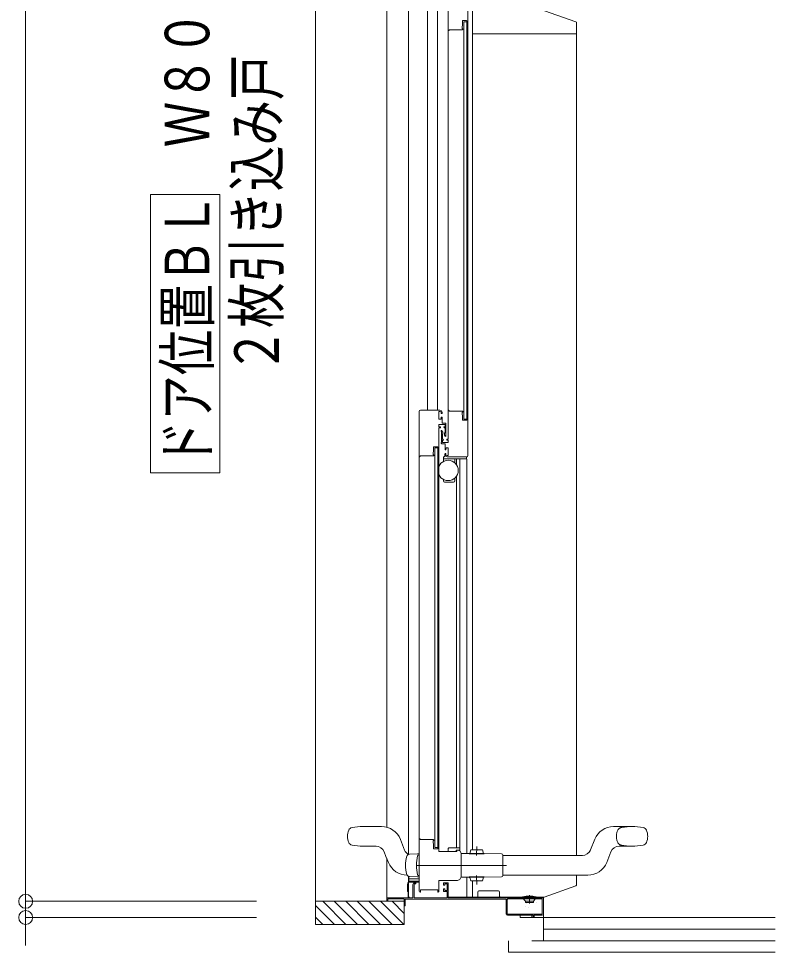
# Model space of a CAD drawing. Units: millimetres on the paper. Extents: x -305 to 305, y -152 to 152.
# Drawn here: x -205.05 to -172.43, y 8.57 to 48.84 of the extents above; entities that cross this region are included whole.
import ezdxf
from ezdxf.enums import TextEntityAlignment as Align

# ---------------------------------------------------------------- set-up
doc = ezdxf.new("R2010")
doc.units = ezdxf.units.MM
for name, pattern in [('DASHED2', [3, 2, -1]), ('LONG_CHAIN', [21, 18, -1, 1, -1]), ('LONG_DOUBLE_CHAIN', [21.8, 18, -1, 0.6, -0.6, 0.6, -1])]:
    doc.linetypes.add(name, pattern=pattern)
doc.layers.add('0-0_0', color=7, linetype='Continuous', lineweight=9)
doc.layers.add('0-1_VIEW0001', color=7, linetype='Continuous', lineweight=9)
doc.styles.add('ＭＳ ゴシック', font='')
doc.styles.get('ＭＳ ゴシック').set_extended_font_data('MS Gothic')

# ---------------------------------------------------------------- blocks, each defined once
blk = doc.blocks.new('_ORIGIN')
at = {"layer": '0-0_0'}
blk.add_line((0, 0), (-1, 0), dxfattribs=at)
blk.add_circle((0, 0), 0.5, dxfattribs=at)

msp = doc.modelspace()

# ---------------------------------------------------------------- linework, layer by layer
at = {"layer": '0-0_0'}
for p, q in [((-204.753, 11.373), (-204.753, 68.668)), ((-204.753, 11.373), (-204.753, 11.973)), ((-194.794, 10.773), (-204.753, 10.773)), ((-194.794, 10.773), (-204.753, 10.773)), ((-204.753, 10.073), (-204.753, 10.773)), ((-194.794, 10.073), (-204.753, 10.073)), ((-204.753, 9.473), (-204.753, 8.873))]:
    msp.add_line(p, q, dxfattribs=at)
at = {"layer": '0-1_VIEW0001'}
for p, q in [((-192.254, 70.248), (-192.254, 9.773)), ((-189.184, 69.073), (-189.184, 13.969)), ((-188.244, 69.073), (-188.244, 12.794)), ((-187.429, 31.948), (-187.429, 68.903)), ((-186.999, 69.003), (-186.999, 31.948)), ((-186.534, 50.282), (-186.534, 30.698)), ((-185.684, 50.073), (-185.684, 29.998)), ((-182.383, 49.182), (-181.033, 48.7)), ((-185.919, 48.743), (-185.919, 48.563)), ((-185.749, 48.753), (-185.909, 48.753)), ((-185.739, 31.528), (-185.739, 48.743)), ((-186.509, 48.323), (-186.519, 48.323)), ((-186.499, 48.353), (-186.499, 48.333)), ((-185.922, 48.363), (-186.489, 48.363)), ((-185.939, 48.5), (-185.939, 48.428)), ((-185.922, 48.544), (-185.938, 48.506)), ((-185.914, 48.403), (-185.909, 48.403)), ((-185.901, 48.385), (-185.91, 48.37)), ((-185.899, 48.393), (-185.899, 48.392)), ((-185.864, 48.703), (-185.739, 48.703)), ((-185.864, 48.703), (-185.864, 31.568)), ((-180.999, 48.653), (-180.999, 48.188)), ((-185.484, 48.188), (-185.456, 48.188)), ((-185.456, 48.188), (-182.712, 48.188)), ((-182.711, 48.188), (-180.999, 48.188)), ((-196.377, 41.249), (-199.377, 41.249)), ((-199.377, 29.249), (-199.377, 41.249)), ((-196.377, 29.249), (-196.377, 41.249)), ((-187.784, 11.213), (-187.784, 31.898)), ((-187.734, 31.948), (-186.894, 31.948)), ((-187.172, 31.948), (-187.191, 31.948)), ((-186.834, 31.818), (-186.834, 31.848)), ((-186.794, 31.848), (-186.794, 31.818)), ((-186.509, 31.948), (-186.519, 31.948)), ((-186.499, 31.918), (-186.499, 31.938)), ((-185.923, 31.908), (-186.489, 31.908)), ((-185.934, 31.908), (-185.959, 31.908)), ((-185.939, 31.771), (-185.939, 31.843)), ((-185.914, 31.868), (-185.909, 31.868)), ((-185.901, 31.887), (-185.91, 31.901)), ((-185.899, 31.878), (-185.899, 31.879)), ((-186.934, 31.573), (-186.834, 31.573)), ((-186.909, 31.573), (-186.849, 31.573)), ((-186.799, 31.808), (-186.824, 31.808)), ((-186.804, 31.808), (-186.824, 31.808)), ((-185.923, 31.727), (-185.938, 31.765)), ((-185.919, 31.528), (-185.919, 31.708)), ((-185.749, 31.518), (-185.909, 31.518)), ((-185.739, 31.568), (-185.864, 31.568)), ((-186.934, 12.938), (-186.934, 31.198)), ((-186.839, 31.058), (-186.839, 31.043)), ((-186.82, 31.073), (-186.824, 31.073)), ((-186.824, 31.024), (-186.824, 30.572)), ((-186.784, 30.713), (-186.784, 30.908)), ((-186.784, 30.568), (-186.784, 30.643)), ((-186.759, 30.698), (-186.769, 30.698)), ((-186.769, 30.658), (-186.759, 30.658)), ((-186.694, 30.89), (-186.694, 30.963)), ((-186.662, 30.831), (-186.692, 30.883)), ((-186.594, 30.688), (-186.594, 30.668)), ((-186.544, 30.698), (-186.584, 30.698)), ((-186.584, 30.658), (-186.544, 30.658)), ((-186.534, 30.648), (-186.534, 30.568)), ((-187.114, 30.328), (-186.989, 30.328)), ((-187.114, 30.328), (-187.114, 13.093)), ((-186.989, 30.378), (-186.989, 13.043)), ((-186.839, 30.553), (-186.839, 30.533)), ((-186.814, 30.508), (-186.689, 30.508)), ((-186.549, 30.553), (-186.769, 30.553)), ((-186.674, 30.493), (-186.674, 30.248)), ((-186.664, 30.238), (-186.644, 30.238)), ((-186.634, 30.248), (-186.634, 30.308)), ((-186.619, 30.323), (-186.559, 30.323)), ((-186.534, 30.298), (-186.534, 30.023)), ((-187.759, 29.948), (-187.784, 29.948)), ((-187.749, 29.978), (-187.749, 29.958)), ((-187.173, 29.988), (-187.739, 29.988)), ((-187.189, 30.125), (-187.189, 30.053)), ((-187.173, 30.169), (-187.188, 30.131)), ((-187.164, 30.028), (-187.159, 30.028)), ((-187.151, 30.01), (-187.16, 29.995)), ((-187.149, 30.018), (-187.149, 30.017)), ((-186.744, 29.878), (-186.744, 29.918)), ((-186.744, 29.878), (-186.744, 29.74)), ((-186.719, 29.943), (-186.709, 29.943)), ((-186.719, 29.853), (-185.735, 29.853)), ((-186.684, 30.073), (-186.684, 29.968)), ((-186.674, 30.078), (-186.674, 30.048)), ((-186.644, 30.088), (-186.664, 30.088)), ((-186.634, 30.048), (-186.634, 30.078)), ((-186.559, 29.998), (-186.584, 29.998)), ((-186.574, 29.948), (-185.734, 29.948)), ((-186.254, 29.685), (-186.254, 29.853)), ((-186.179, 29.605), (-186.179, 29.848)), ((-185.749, 29.878), (-185.749, 29.923)), ((-196.377, 29.249), (-199.377, 29.249)), ((-186.254, 28.903), (-186.254, 29.021)), ((-186.179, 13.073), (-186.179, 29.101)), ((-186.744, 28.967), (-186.744, 28.903)), ((-186.694, 28.853), (-186.304, 28.853)), ((-190.209, 13.998), (-189.41, 13.998)), ((-188.596, 13.445), (-188.414, 12.985)), ((-187.189, 13.296), (-187.189, 13.368)), ((-187.173, 13.252), (-187.188, 13.29)), ((-187.164, 13.393), (-187.159, 13.393)), ((-187.151, 13.412), (-187.16, 13.426)), ((-187.149, 13.403), (-187.149, 13.404)), ((-189.648, 13.148), (-190.209, 13.148)), ((-189.299, 12.911), (-189.219, 12.708)), ((-187.169, 13.053), (-187.169, 13.233)), ((-186.989, 13.043), (-187.159, 13.043)), ((-187.114, 13.093), (-186.989, 13.093)), ((-186.174, 12.923), (-186.919, 12.923)), ((-186.532, 13.048), (-186.532, 12.923)), ((-186.194, 12.983), (-186.194, 12.923)), ((-186.159, 12.958), (-186.159, 12.938)), ((-189.186, 10.773), (-189.186, 12.627)), ((-188.32, 12.713), (-188.32, 12.714)), ((-187.859, 12.823), (-188.206, 12.805)), ((-187.784, 12.823), (-187.859, 12.823)), ((-188.244, 11.849), (-188.244, 10.948)), ((-188.231, 11.845), (-188.231, 11.743)), ((-188.206, 11.841), (-187.859, 11.823)), ((-187.859, 11.823), (-187.784, 11.823)), ((-188.264, 11.596), (-188.284, 11.498)), ((-188.284, 11.493), (-188.284, 11.196)), ((-187.784, 11.596), (-188.264, 11.596)), ((-188.219, 11.643), (-187.784, 11.643)), ((-188.009, 11.498), (-188.009, 10.923)), ((-186.939, 11.643), (-186.939, 11.643)), ((-186.934, 11.213), (-186.934, 11.673)), ((-188.434, 10.873), (-189.134, 10.873)), ((-189.134, 10.873), (-189.134, 10.773)), ((-188.434, 9.773), (-188.434, 10.873)), ((-188.284, 11.196), (-188.264, 11.196)), ((-188.264, 11.196), (-188.264, 10.971)), ((-188.239, 10.946), (-188.204, 10.946)), ((-186.584, 11.198), (-186.734, 11.198)), ((-186.534, 10.946), (-184.262, 10.946)), ((-185.259, 10.946), (-185.259, 11.174)), ((-185.209, 11.223), (-184.372, 11.223)), ((-184.323, 11.008), (-184.323, 11.173)), ((-184.282, 10.958), (-182.399, 10.958)), ((-183.974, 10.873), (-182.494, 10.873)), ((-183.334, 10.923), (-183.334, 10.943)), ((-183.252, 10.908), (-183.252, 10.889)), ((-182.817, 10.908), (-182.817, 10.889)), ((-182.734, 10.961), (-182.734, 10.948)), ((-182.734, 10.923), (-182.734, 10.943)), ((-182.434, 9.073), (-182.434, 10.958)), ((-182.434, 10.958), (-182.434, 10.223)), ((-192.254, 10.773), (-188.434, 10.773)), ((-192.254, 10.588), (-191.439, 9.773)), ((-191.944, 10.773), (-190.944, 9.773)), ((-191.449, 10.773), (-190.449, 9.773)), ((-190.954, 10.773), (-189.954, 9.773)), ((-190.454, 10.773), (-189.454, 9.773)), ((-189.954, 10.773), (-188.954, 9.773)), ((-189.454, 10.773), (-188.454, 9.773)), ((-189.149, 10.773), (-189.169, 10.773)), ((-188.954, 10.773), (-188.434, 10.253)), ((-188.434, 10.588), (-188.434, 10.858)), ((-183.989, 10.233), (-183.989, 10.858)), ((-183.209, 10.773), (-183.269, 10.852)), ((-183.209, 10.773), (-182.859, 10.773)), ((-183.209, 10.723), (-183.209, 10.773)), ((-182.859, 10.723), (-183.209, 10.723)), ((-182.859, 10.773), (-182.8, 10.852)), ((-182.859, 10.723), (-182.859, 10.773)), ((-182.479, 10.858), (-182.479, 10.233)), ((-192.254, 10.093), (-191.934, 9.773)), ((-182.874, 10.173), (-183.984, 10.173)), ((-182.494, 10.218), (-183.974, 10.218)), ((-183.434, 10.173), (-183.434, 10.073)), ((-183.434, 10.073), (-183.434, 10.173)), ((-183.034, 10.073), (-183.434, 10.073)), ((-183.434, 10.073), (-172.434, 10.073)), ((-182.934, 10.073), (-182.934, 10.173)), ((-182.834, 10.173), (-182.834, 10.098)), ((-182.484, 10.173), (-182.834, 10.173)), ((-192.254, 9.773), (-188.434, 9.773)), ((-182.434, 9.573), (-172.434, 9.573)), ((-182.434, 9.073), (-182.934, 9.073)), ((-172.434, 9.073), (-182.434, 9.073)), ((-182.434, 9.073), (-172.434, 9.073))]:
    msp.add_line(p, q, dxfattribs=at)
at = {"layer": '0-1_VIEW0001', "color": 5}
for p, q in [((-185.484, 12.995), (-185.484, 49.188)), ((-181.009, 12.749), (-181.009, 48.188)), ((-186.039, 29.848), (-186.039, 13.068)), ((-185.735, 29.848), (-185.735, 12.837)), ((-178.609, 13.999), (-179.408, 13.999)), ((-180.404, 12.986), (-180.222, 13.446)), ((-186.054, 13.073), (-186.509, 13.073)), ((-186.194, 12.983), (-186.134, 12.983)), ((-186.134, 12.973), (-186.144, 12.973)), ((-186.032, 13.048), (-186.032, 12.946)), ((-185.609, 12.841), (-185.558, 12.995)), ((-185.058, 12.991), (-185.558, 12.995)), ((-185.009, 12.835), (-185.058, 12.991)), ((-179.701, 12.452), (-179.519, 12.912)), ((-178.609, 13.149), (-179.17, 13.149)), ((-189.219, 12.709), (-189.117, 12.452)), ((-185.984, 12.839), (-185.634, 12.836)), ((-185.984, 11.823), (-185.984, 12.824)), ((-185.634, 12.841), (-185.634, 12.825)), ((-185.634, 12.841), (-184.984, 12.835)), ((-185.634, 12.825), (-184.984, 12.82)), ((-184.984, 12.835), (-184.984, 12.82)), ((-184.984, 12.83), (-184.234, 12.824)), ((-184.184, 12.774), (-184.184, 11.874)), ((-184.184, 12.749), (-180.753, 12.749)), ((-185.984, 11.825), (-185.984, 11.823)), ((-185.627, 11.812), (-185.984, 11.808)), ((-185.735, 11.811), (-185.735, 10.946)), ((-185.627, 11.822), (-184.992, 11.827)), ((-185.626, 11.807), (-185.627, 11.822)), ((-185.626, 11.807), (-184.992, 11.812)), ((-185.609, 11.807), (-185.558, 11.652)), ((-185.009, 11.812), (-185.058, 11.656)), ((-184.992, 11.827), (-184.992, 11.812)), ((-184.234, 11.824), (-184.992, 11.817)), ((-184.184, 11.899), (-180.515, 11.899)), ((-180.999, 11.493), (-180.999, 11.899)), ((-186.934, 11.673), (-186.134, 11.673)), ((-185.058, 11.656), (-185.558, 11.652)), ((-185.484, 10.946), (-185.484, 11.653)), ((-182.399, 10.958), (-181.033, 11.446))]:
    msp.add_line(p, q, dxfattribs=at)
at = {"layer": '0-1_VIEW0001', "color": 5, "linetype": 'LONG_CHAIN'}
for p, q in [((-185.31, 12.755), (-185.306, 13.143)), ((-187.915, 12.324), (-184.196, 12.324)), ((-187.915, 12.324), (-184.023, 12.324)), ((-187.915, 12.324), (-184.196, 12.324)), ((-187.915, 12.324), (-184.023, 12.324)), ((-185.31, 11.893), (-185.306, 11.504))]:
    msp.add_line(p, q, dxfattribs=at)
at = {"layer": '0-1_VIEW0001', "linetype": 'LONG_DOUBLE_CHAIN'}
for p, q in [((-183.034, 11.043), (-183.034, 10.675)), ((-183.934, 9.073), (-183.934, 8.573)), ((-172.434, 8.573), (-183.934, 8.573))]:
    msp.add_line(p, q, dxfattribs=at)
at = {"layer": '0-1_VIEW0001', "color": 2}
for p, q in [((-183.202, 10.534), (-183.202, 10.535)), ((-183.153, 10.672), (-183.153, 10.672)), ((-183.071, 10.502), (-183.071, 10.503)), ((-182.711, 10.717), (-182.711, 10.717))]:
    msp.add_line(p, q, dxfattribs=at)
at = {"layer": '0-1_VIEW0001'}
for points in [[(-180.999, 48.413), (-180.999, 48.412), (-181, 48.41), (-181, 48.409)], [(-187.784, 31.898), (-187.769, 31.933), (-187.734, 31.948)], [(-186.884, 31.898), (-186.934, 31.898), (-186.934, 31.573)], [(-186.894, 31.948), (-186.823, 31.919), (-186.794, 31.848)], [(-186.834, 31.848), (-186.849, 31.883), (-186.884, 31.898)], [(-186.824, 31.808), (-186.831, 31.811), (-186.834, 31.818)], [(-186.794, 31.818), (-186.797, 31.811), (-186.804, 31.808)], [(-186.519, 31.948), (-186.53, 31.944), (-186.534, 31.933)], [(-186.499, 31.938), (-186.502, 31.945), (-186.509, 31.948)], [(-186.489, 31.908), (-186.496, 31.911), (-186.499, 31.918)], [(-185.939, 31.843), (-185.932, 31.861), (-185.914, 31.868)], [(-185.91, 31.901), (-185.915, 31.906), (-185.923, 31.908)], [(-185.909, 31.868), (-185.902, 31.871), (-185.899, 31.878)], [(-185.899, 31.879), (-185.9, 31.883), (-185.901, 31.887)], [(-186.834, 31.573), (-186.834, 31.658), (-186.794, 31.658), (-186.794, 31.388), (-186.634, 31.388), (-186.634, 30.838)], [(-185.938, 31.765), (-185.939, 31.768), (-185.939, 31.771)], [(-185.919, 31.708), (-185.92, 31.718), (-185.923, 31.727)], [(-185.909, 31.518), (-185.916, 31.521), (-185.919, 31.528)], [(-185.739, 31.528), (-185.742, 31.521), (-185.749, 31.518)], [(-186.709, 31.238), (-186.674, 31.238), (-186.674, 31.343), (-186.934, 31.343), (-186.934, 31.238), (-186.874, 31.238), (-186.874, 31.198), (-186.934, 31.198)], [(-186.824, 31.073), (-186.835, 31.069), (-186.839, 31.058)], [(-186.839, 31.043), (-186.837, 31.037), (-186.832, 31.033), (-186.826, 31.03), (-186.824, 31.024)], [(-186.807, 31.066), (-186.813, 31.071), (-186.82, 31.073)], [(-186.774, 30.93), (-186.774, 31.008), (-186.807, 31.066)], [(-186.709, 31.198), (-186.729, 31.218), (-186.709, 31.238)], [(-186.674, 30.983), (-186.674, 31.198), (-186.709, 31.198)], [(-186.784, 30.908), (-186.783, 30.914), (-186.779, 30.919), (-186.775, 30.924), (-186.774, 30.93)], [(-186.769, 30.698), (-186.78, 30.702), (-186.784, 30.713)], [(-186.784, 30.643), (-186.78, 30.654), (-186.769, 30.658)], [(-186.759, 30.658), (-186.739, 30.678), (-186.759, 30.698)], [(-186.694, 30.963), (-186.691, 30.97), (-186.684, 30.973), (-186.677, 30.976), (-186.674, 30.983)], [(-186.692, 30.883), (-186.694, 30.886), (-186.694, 30.89)], [(-186.634, 30.838), (-186.645, 30.824), (-186.662, 30.831)], [(-186.584, 30.698), (-186.591, 30.695), (-186.594, 30.688)], [(-186.594, 30.668), (-186.591, 30.661), (-186.584, 30.658)], [(-186.534, 30.708), (-186.537, 30.701), (-186.544, 30.698)], [(-186.544, 30.658), (-186.537, 30.655), (-186.534, 30.648)], [(-186.989, 30.378), (-187.169, 30.378), (-187.169, 30.188)], [(-186.832, 30.563), (-186.837, 30.559), (-186.839, 30.553)], [(-186.839, 30.533), (-186.832, 30.515), (-186.814, 30.508)], [(-186.824, 30.572), (-186.826, 30.566), (-186.832, 30.563)], [(-186.769, 30.553), (-186.78, 30.557), (-186.784, 30.568)], [(-186.689, 30.508), (-186.678, 30.504), (-186.674, 30.493)], [(-186.674, 30.248), (-186.671, 30.241), (-186.664, 30.238)], [(-186.644, 30.238), (-186.637, 30.241), (-186.634, 30.248)], [(-186.634, 30.308), (-186.63, 30.319), (-186.619, 30.323)], [(-186.559, 30.323), (-186.541, 30.316), (-186.534, 30.298)], [(-186.534, 30.568), (-186.538, 30.557), (-186.549, 30.553)], [(-187.749, 29.958), (-187.752, 29.951), (-187.759, 29.948)], [(-187.739, 29.988), (-187.746, 29.985), (-187.749, 29.978)], [(-187.188, 30.131), (-187.189, 30.128), (-187.189, 30.125)], [(-187.189, 30.053), (-187.182, 30.035), (-187.164, 30.028)], [(-187.169, 30.188), (-187.17, 30.178), (-187.173, 30.169)], [(-187.16, 29.995), (-187.165, 29.99), (-187.173, 29.988)], [(-187.159, 30.028), (-187.152, 30.025), (-187.149, 30.018)], [(-187.149, 30.017), (-187.15, 30.013), (-187.151, 30.01)], [(-186.664, 30.088), (-186.671, 30.085), (-186.674, 30.078)], [(-186.674, 30.048), (-186.645, 29.977), (-186.574, 29.948)], [(-186.634, 30.078), (-186.637, 30.085), (-186.644, 30.088)], [(-186.584, 29.998), (-186.619, 30.013), (-186.634, 30.048)], [(-186.534, 30.023), (-186.541, 30.005), (-186.559, 29.998)], [(-185.734, 29.948), (-185.699, 29.963), (-185.684, 29.998)], [(-187.173, 13.433), (-187.749, 13.433), (-187.749, 13.473), (-187.784, 13.473)], [(-187.189, 13.368), (-187.182, 13.386), (-187.164, 13.393)], [(-187.188, 13.29), (-187.189, 13.293), (-187.189, 13.296)], [(-187.16, 13.426), (-187.165, 13.431), (-187.173, 13.433)], [(-187.159, 13.393), (-187.152, 13.396), (-187.149, 13.403)], [(-187.149, 13.404), (-187.15, 13.408), (-187.151, 13.412)], [(-187.169, 13.233), (-187.17, 13.243), (-187.173, 13.252)], [(-187.159, 13.043), (-187.166, 13.046), (-187.169, 13.053)], [(-186.919, 12.923), (-186.93, 12.927), (-186.934, 12.938)], [(-186.159, 12.938), (-186.163, 12.927), (-186.174, 12.923)], [(-187.784, 11.743), (-188.234, 11.743), (-188.234, 11.658)], [(-189.186, 10.923), (-188.059, 10.923), (-188.059, 11.498)], [(-188.059, 11.498), (-188.037, 11.551), (-187.984, 11.573)], [(-187.984, 11.523), (-188.002, 11.516), (-188.009, 11.498)], [(-187.984, 11.573), (-187.934, 11.573), (-187.934, 11.523), (-187.984, 11.523)], [(-186.734, 11.198), (-186.734, 11.318), (-186.684, 11.318), (-186.684, 11.243), (-186.584, 11.243), (-186.584, 11.528), (-186.684, 11.528), (-186.684, 11.468), (-186.734, 11.468), (-186.734, 11.573), (-186.534, 11.573), (-186.534, 10.923), (-182.434, 10.923)], [(-188.009, 10.923), (-186.584, 10.923), (-186.584, 11.198)], [(-187.784, 11.213), (-187.772, 11.185), (-187.744, 11.173), (-187.737, 11.176), (-187.734, 11.183)], [(-187.734, 11.183), (-187.734, 11.273), (-186.984, 11.273), (-186.984, 11.183)], [(-186.984, 11.183), (-186.981, 11.176), (-186.974, 11.173), (-186.946, 11.185), (-186.934, 11.213)], [(-184.323, 11.008), (-184.323, 11.006), (-184.322, 10.999), (-184.32, 10.987), (-184.314, 10.975), (-184.305, 10.966), (-184.295, 10.959), (-184.286, 10.959), (-184.282, 10.958)], [(-184.034, 10.223), (-184.034, 10.868), (-188.394, 10.868), (-188.394, 10.573), (-188.434, 10.573)], [(-183.984, 10.173), (-184.019, 10.188), (-184.034, 10.223)], [(-182.834, 10.098), (-182.874, 10.098), (-182.874, 10.173)], [(-182.434, 10.223), (-182.449, 10.188), (-182.484, 10.173)]]:
    msp.add_lwpolyline(points, dxfattribs=at)
at = {"layer": '0-1_VIEW0001', "color": 5}
for points in [[(-186.144, 12.973), (-186.155, 12.969), (-186.159, 12.958)], [(-186.134, 11.673), (-186.028, 11.717), (-185.984, 11.823)]]:
    msp.add_lwpolyline(points, dxfattribs=at)
at = {"layer": '0-1_VIEW0001'}
msp.add_circle((-186.539, 29.353), 0.438, dxfattribs=at)
for centre, radius, start, end in [((-185.909, 48.743), 0.01, 90, 180), ((-185.749, 48.743), 0.01, 0, 90), ((-186.519, 48.338), 0.015, 180, 270), ((-186.509, 48.333), 0.01, 270, 0), ((-186.489, 48.353), 0.01, 90, 180), ((-185.924, 48.5), 0.015, 158.1986, 180), ((-185.914, 48.428), 0.025, 180, 270), ((-185.969, 48.563), 0.05, 338.1986, 0), ((-185.922, 48.378), 0.015, 270, 329.0362), ((-185.909, 48.393), 0.01, 0, 90), ((-185.914, 48.392), 0.015, 329.0362, 0), ((-181.049, 48.653), 0.05, 0, 70.3462), ((-186.719, 29.918), 0.025, 90, 180), ((-186.719, 29.878), 0.025, 180, 270), ((-186.709, 29.968), 0.025, 270, 0), ((-185.774, 29.878), 0.025, 270, 0), ((-185.734, 29.923), 0.015, 90, 180), ((-186.694, 28.903), 0.05, 180, 270), ((-186.304, 28.903), 0.05, 270, 0), ((-190.259, 13.573), 0.625, 154.66, 205.34), ((-190.643, 13.755), 0.2, 101.3412, 154.66), ((-190.209, 11.591), 2.408, 90, 101.3412), ((-189.41, 13.123), 0.875, 21.6036, 90), ((-190.643, 13.391), 0.2, 205.34, 258.6588), ((-190.209, 15.556), 2.408, 258.6588, 270), ((-189.648, 12.773), 0.375, 21.6036, 90), ((-188.065, 13.123), 0.375, 201.6036, 240.896), ((-186.507, 13.048), 0.025, 90, 180), ((-186.507, 13.048), 0.025, 90, 180), ((-186.954, 12.323), 1.421, 164.0189, 195.983), ((-188.2, 12.68), 0.125, 93.001, 164.0572), ((-188.2, 11.966), 0.125, 195.9462, 266.9989), ((-188.259, 11.493), 0.025, 168.6901, 180), ((-188.219, 11.658), 0.015, 180, 270), ((-188.239, 10.971), 0.025, 180, 270), ((-185.209, 11.173), 0.05, 90, 180), ((-184.373, 11.173), 0.05, 0, 90), ((-183.974, 10.858), 0.015, 90, 180), ((-183.309, 10.943), 0.025, 102.424, 180), ((-183.034, 9.695), 1.303, 77.576, 102.424), ((-183.257, 10.861), 0.015, 109.4712, 217.1609), ((-183.267, 10.908), 0.015, 0, 90), ((-183.267, 10.889), 0.015, 289.4712, 0), ((-182.802, 10.908), 0.015, 90, 180), ((-182.802, 10.889), 0.015, 180, 250.5288), ((-182.812, 10.861), 0.015, 322.8392, 70.5288), ((-182.759, 10.943), 0.025, 0, 77.576), ((-182.494, 10.858), 0.015, 0, 90), ((-183.974, 10.233), 0.015, 180, 270), ((-182.494, 10.233), 0.015, 270, 0)]:
    msp.add_arc(centre, radius, start, end, dxfattribs=at)
at = {"layer": '0-1_VIEW0001', "color": 5}
for centre, radius, start, end in [((-179.408, 13.124), 0.875, 90, 158.3964), ((-178.609, 11.592), 2.408, 78.6588, 90), ((-178.175, 13.756), 0.2, 25.34, 78.6588), ((-178.559, 13.574), 0.625, 334.66, 25.34), ((-178.175, 13.392), 0.2, 281.3412, 334.66), ((-186.134, 12.823), 0.16, 50.1616, 90), ((-186.134, 12.823), 0.15, 359.548, 90), ((-186.057, 13.048), 0.025, 0, 90), ((-186.057, 13.048), 0.025, 0, 90), ((-180.753, 13.124), 0.375, 270, 338.3964), ((-179.17, 12.774), 0.375, 90, 158.3964), ((-178.609, 15.557), 2.408, 270, 281.3412), ((-185.58, 12.324), 2.321, 169.9146, 190.0854), ((-187.818, 12.72), 0.0485, 87.5028, 167.3444), ((-184.234, 12.774), 0.05, 0, 90), ((-188.303, 12.774), 0.875, 201.6036, 270), ((-180.515, 12.774), 0.875, 270, 338.3964), ((-187.818, 11.928), 0.0485, 192.6556, 272.4972), ((-184.234, 11.874), 0.05, 270, 0), ((-181.049, 11.493), 0.05, 289.6538, 0)]:
    msp.add_arc(centre, radius, start, end, dxfattribs=at)
at = {"layer": '0-1_VIEW0001', "color": 5, "linetype": 'DASHED2'}
for centre, radius, start, end in [((-178.659, 13.574), 0.625, 154.66, 205.34), ((-179.043, 13.756), 0.2, 101.3412, 154.66), ((-178.609, 11.592), 2.408, 90, 101.3412), ((-179.043, 13.392), 0.2, 205.34, 258.6588), ((-178.609, 15.557), 2.408, 258.6588, 270)]:
    msp.add_arc(centre, radius, start, end, dxfattribs=at)
at = {"layer": '0-1_VIEW0001', "color": 2}
msp.add_arc((-185.58, 12.324), 2.321, 169.9146, 190.0854, dxfattribs=at)

# ---------------------------------------------------------------- block references
at = {"layer": '0-0_0', "xscale": 0.6, "yscale": 0.6}
for p, rotation in [((-204.753, 10.773), 270), ((-204.753, 10.773), 270), ((-204.753, 10.073), 90)]:
    msp.add_blockref('_ORIGIN', p, dxfattribs=dict(at, rotation=rotation))

# ---------------------------------------------------------------- texts
at = {"layer": '0-1_VIEW0001', "style": 'ＭＳ ゴシック', "width": 0.75}
for s, p in [('ドア位置ＢＬ\u3000Ｗ８００', (-196.258, 29.534)), ('２枚引き込み戸', (-193.26, 33.534))]:
    msp.add_text(s, height=1.921, rotation=90, dxfattribs=at).set_placement(p, align=Align.BOTTOM_LEFT)

doc.saveas('drawing.dxf')
